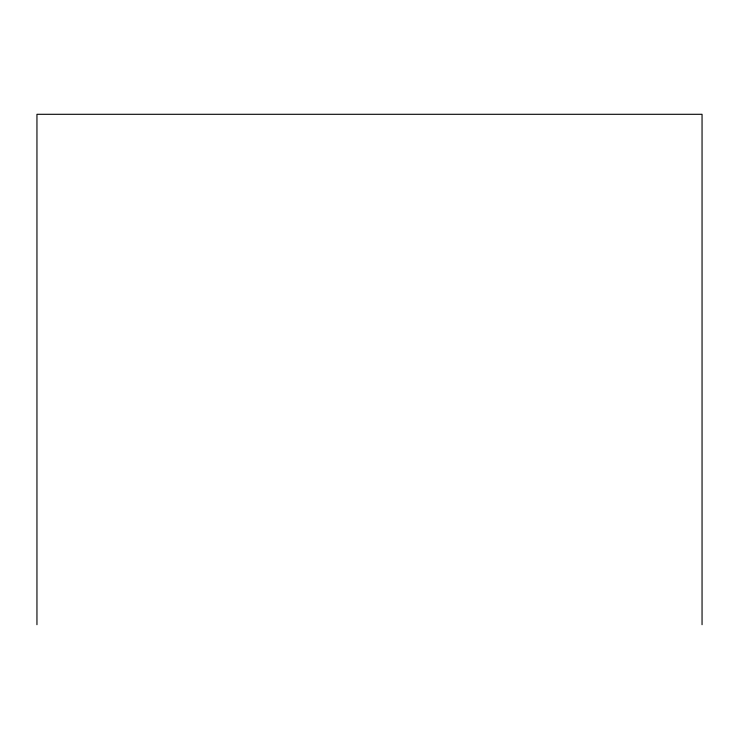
<?xml version="1.0" encoding="UTF-8"?>
<svg xmlns="http://www.w3.org/2000/svg" width="739" height="739" viewBox="0 0 739 739"><rect width="100%" height="100%" fill="white"/><g stroke="black" fill="none" stroke-linecap="round" stroke-linejoin="round"><path stroke-width="1.11" d="M702.05 624.704L702.05 114.296L36.95 114.296L36.95 624.704"/></g></svg>
